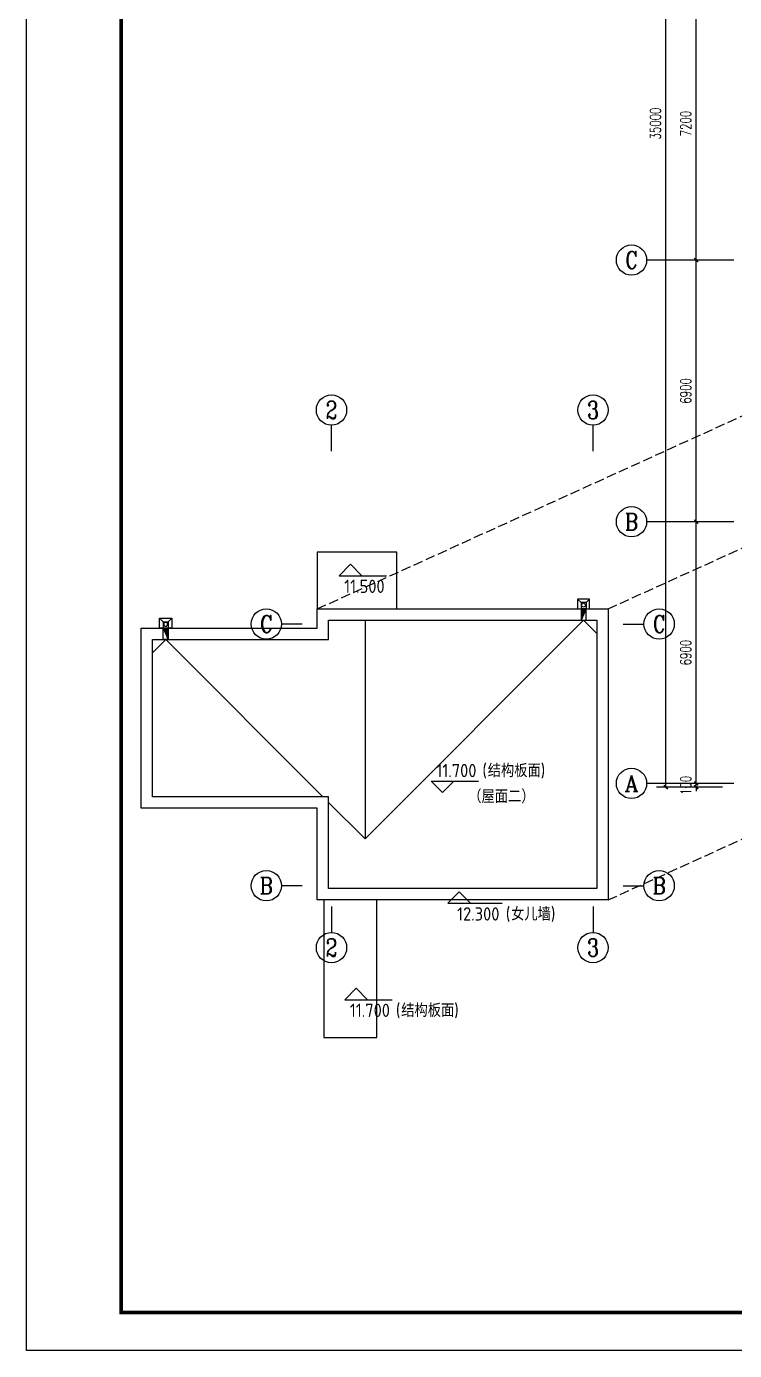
# Model space of a CAD drawing. Extents: x 2350667 to 3185789, y 309667 to 706270.
# Drawn here: x 2350667 to 2369350, y 309667 to 344581 of the extents above; entities that cross this region are included whole.
import ezdxf
from ezdxf.enums import TextEntityAlignment as Align

# ---------------------------------------------------------------- set-up
doc = ezdxf.new("R2010")
doc.units = 0
doc.header["$LTSCALE"] = 1000
doc.linetypes.add('DASH', pattern=[0.35, 0.25, -0.1])
for name, color, linetype in [('0-底图', 7, 'Continuous'), ('A-ANNO-AXIS', 102, 'Continuous'), ('A-ANNO-IDEN-LEVL', 3, 'Continuous'), ('A-ANNO-TXT', 7, 'Continuous'), ('AXIS', 3, 'Continuous'), ('AXIS_TEXT', 7, 'Continuous'), ('BTTK', 7, 'Continuous'), ('PUB_TEXT', 7, 'Continuous'), ('PUB_TITLE', 4, 'Continuous'), ('水', 5, 'Continuous'), ('看线', 30, 'Continuous')]:
    doc.layers.add(name, color=color, linetype=linetype)
doc.styles.add('_TCH_AXIS', font='COMPLEX', dxfattribs={"bigfont": 'GBCBIG'})
doc.styles.add('A_DIM_T3', font='SIMPLEX', dxfattribs={"width": 0.7, "bigfont": 'HZ'})
doc.styles.add('COMPLEX', font='COMPLEX')
doc.styles.add('HZ(TK)', font='geniso.shx', dxfattribs={"width": 0.9, "bigfont": 'hztxt.shx'})
doc.styles.get("Standard").update_dxf_attribs({"font": 'geniso.shx', "bigfont": 'hztxt.shx'})
doc.dimstyles.new('_TCH_ARCH&&100', dxfattribs={"dimtxt": 280, "dimasz": 100, "dimexe": 250, "dimexo": 300, "dimgap": 135, "dimtad": 1, "dimdec": 0, "dimzin": 0, "dimdsep": 46, "dimtxsty": 'A_DIM_T3', "dimblk": 'ARCHTICK', "dimcen": 0.09, "dimclrt": 7, "dimazin": 2, "dimtfac": 1, "dimtdec": 0, "dimtix": 1, "dimtmove": 2, "dimatfit": 3, "dimfxl": 150, "dimtolj": 1, "dimtzin": 0, "dimarcsym": 0})

# ---------------------------------------------------------------- blocks, each defined once
blk = doc.blocks.new('vhtemplate_2020年新竖式图框_A1')
at = {"layer": 'PUB_TITLE', "color": 7}
blk.add_lwpolyline([(0, 594), (841, 594), (841, 0), (0, 0)], close=True, dxfattribs=at)
at = {"layer": 'PUB_TITLE', "const_width": 1}
blk.add_lwpolyline([(25, 10), (831, 10), (831, 584), (25, 584)], close=True, dxfattribs=at)
at = {"layer": 'BTTK', "color": 4, "style": 'HZ(TK)', "width": 0.9}
for tag, p in [('合作单位', (796, 511.5)), ('建设单位', (796, 209.5)), ('工程名称', (796, 176.5)), ('子项名称', (806, 160)), ('图纸名称', (796, 141))]:
    blk.add_attdef(tag, text='', height=3.5, dxfattribs=at).set_placement(p, align=Align.MIDDLE_CENTER)
for tag, p in [('注册证书号', (808.5, 309.01)), ('注册印章号', (808.5, 301.01)), ('设计号', (806, 193)), ('图别', (789.75, 34)), ('图号', (822.25, 34)), ('版本号', (789.75, 26)), ('日期', (822.25, 26))]:
    blk.add_attdef(tag, text='', height=3.5, dxfattribs=at).set_placement(p, align=Align.MIDDLE)
blk = doc.blocks.new('dggtrgrg')
at = {"layer": '水'}
blk.add_hatch(color=256, dxfattribs=at).paths.add_polyline_path([(-785419, -252262), (-785549, -252262), (-785549, -252562)])
for p, q in [((-785549, -252097), (-785644, -252002)), ((-785419, -252097), (-785324, -252002)), ((-785549, -252097), (-785549, -252262)), ((-785419, -252097), (-785549, -252097)), ((-785419, -252262), (-785549, -252562)), ((-785419, -252097), (-785419, -252262))]:
    blk.add_line(p, q, dxfattribs=at)
for points in [[(-785324, -252002), (-785644, -252002), (-785644, -252262), (-785324, -252262)], [(-785419, -252262), (-785549, -252262), (-785549, -252562), (-785419, -252562)]]:
    blk.add_lwpolyline(points, close=True, dxfattribs=at)
blk.add_circle((-785484, -252162), 50, dxfattribs=at)
blk = doc.blocks.new('_ArchTick')
at = {"color": 0, "linetype": 'ByBlock', "const_width": 0.4}
blk.add_lwpolyline([(-0.5, -0.5), (0.5, 0.5)], dxfattribs=at)
blk = doc.blocks.new('*D811')
at = {"layer": 'A-ANNO-AXIS', "color": 0, "lineweight": -2, "transparency": 16777216}
for p, q in [((2802121, -42093), (2800378, -42093)), ((2800628, -77093), (2800628, -42093)), ((2802121, -77093), (2800378, -77093))]:
    blk.add_line(p, q, dxfattribs=at)
at = {"layer": 'Defpoints', "color": 0, "transparency": 16777216}
for p in [(2800628, -42093), (2802421, -42093), (2802421, -77093)]:
    blk.add_point(p, dxfattribs=at)
at = {"layer": 'A-ANNO-AXIS', "color": 0, "lineweight": -2, "transparency": 16777216, "xscale": 100, "yscale": 100, "zscale": 100}
for p, rotation in [((2800628, -42093), 90), ((2800628, -77093), 270)]:
    blk.add_blockref('_ArchTick', p, dxfattribs=dict(at, rotation=rotation))
at = {"layer": 'A-ANNO-AXIS', "color": 7, "transparency": 16777216, "insert": (2800353, -59593), "char_height": 280, "attachment_point": 5, "rotation": 90, "style": 'A_DIM_T3'}
blk.add_mtext('\\A1;35000', dxfattribs=at)
blk = doc.blocks.new('*D812')
at = {"layer": 'A-ANNO-AXIS', "color": 0, "lineweight": -2, "transparency": 16777216}
for p, q in [((2802121, -76993), (2801178, -76993)), ((2802121, -77093), (2801178, -77093)), ((2801428, -76993), (2801428, -76893)), ((2801428, -77093), (2801428, -76993)), ((2801428, -77093), (2801428, -77193))]:
    blk.add_line(p, q, dxfattribs=at)
at = {"layer": 'Defpoints', "color": 0, "transparency": 16777216}
for p in [(2801428, -76993), (2802421, -76993), (2802421, -77093)]:
    blk.add_point(p, dxfattribs=at)
at = {"layer": 'A-ANNO-AXIS', "color": 0, "lineweight": -2, "transparency": 16777216, "xscale": 100, "yscale": 100, "zscale": 100}
for p, rotation in [((2801428, -76993), 270), ((2801428, -77093), 90)]:
    blk.add_blockref('_ArchTick', p, dxfattribs=dict(at, rotation=rotation))
at = {"layer": 'A-ANNO-AXIS', "color": 7, "transparency": 16777216, "insert": (2801153, -77043), "char_height": 280, "attachment_point": 5, "rotation": 90, "style": 'A_DIM_T3'}
blk.add_mtext('\\A1;100', dxfattribs=at)
blk = doc.blocks.new('*D813')
at = {"layer": 'A-ANNO-AXIS', "color": 0, "lineweight": -2, "transparency": 16777216}
for p, q in [((2802121, -70093), (2801178, -70093)), ((2801428, -76993), (2801428, -70093)), ((2802121, -76993), (2801178, -76993))]:
    blk.add_line(p, q, dxfattribs=at)
at = {"layer": 'Defpoints', "color": 0, "transparency": 16777216}
for p in [(2801428, -70093), (2802421, -70093), (2802421, -76993)]:
    blk.add_point(p, dxfattribs=at)
at = {"layer": 'A-ANNO-AXIS', "color": 0, "lineweight": -2, "transparency": 16777216, "xscale": 100, "yscale": 100, "zscale": 100}
for p, rotation in [((2801428, -70093), 90), ((2801428, -76993), 270)]:
    blk.add_blockref('_ArchTick', p, dxfattribs=dict(at, rotation=rotation))
at = {"layer": 'A-ANNO-AXIS', "color": 7, "transparency": 16777216, "insert": (2801153, -73543), "char_height": 280, "attachment_point": 5, "rotation": 90, "style": 'A_DIM_T3'}
blk.add_mtext('\\A1;6900', dxfattribs=at)
blk = doc.blocks.new('*D814')
at = {"layer": 'A-ANNO-AXIS', "color": 0, "lineweight": -2, "transparency": 16777216}
for p, q in [((2802121, -63193), (2801178, -63193)), ((2801428, -70093), (2801428, -63193)), ((2802121, -70093), (2801178, -70093))]:
    blk.add_line(p, q, dxfattribs=at)
at = {"layer": 'Defpoints', "color": 0, "transparency": 16777216}
for p in [(2801428, -63193), (2802421, -63193), (2802421, -70093)]:
    blk.add_point(p, dxfattribs=at)
at = {"layer": 'A-ANNO-AXIS', "color": 0, "lineweight": -2, "transparency": 16777216, "xscale": 100, "yscale": 100, "zscale": 100}
for p, rotation in [((2801428, -63193), 90), ((2801428, -70093), 270)]:
    blk.add_blockref('_ArchTick', p, dxfattribs=dict(at, rotation=rotation))
at = {"layer": 'A-ANNO-AXIS', "color": 7, "transparency": 16777216, "insert": (2801153, -66643), "char_height": 280, "attachment_point": 5, "rotation": 90, "style": 'A_DIM_T3'}
blk.add_mtext('\\A1;6900', dxfattribs=at)
blk = doc.blocks.new('*D815')
at = {"layer": 'A-ANNO-AXIS', "color": 0, "lineweight": -2, "transparency": 16777216}
for p, q in [((2802121, -55993), (2801178, -55993)), ((2801428, -63193), (2801428, -55993)), ((2802121, -63193), (2801178, -63193))]:
    blk.add_line(p, q, dxfattribs=at)
at = {"layer": 'Defpoints', "color": 0, "transparency": 16777216}
for p in [(2801428, -55993), (2802421, -55993), (2802421, -63193)]:
    blk.add_point(p, dxfattribs=at)
at = {"layer": 'A-ANNO-AXIS', "color": 0, "lineweight": -2, "transparency": 16777216, "xscale": 100, "yscale": 100, "zscale": 100}
for p, rotation in [((2801428, -55993), 90), ((2801428, -63193), 270)]:
    blk.add_blockref('_ArchTick', p, dxfattribs=dict(at, rotation=rotation))
at = {"layer": 'A-ANNO-AXIS', "color": 7, "transparency": 16777216, "insert": (2801153, -59593), "char_height": 280, "attachment_point": 5, "rotation": 90, "style": 'A_DIM_T3'}
blk.add_mtext('\\A1;7200', dxfattribs=at)
blk = doc.blocks.new('_AXISO')
blk.add_circle((0, 0), 0.5)
at = {"layer": 'AXIS_TEXT', "style": 'COMPLEX', "width": 1.041667}
blk.add_attdef('A', text='', height=0.56, dxfattribs=at).set_placement((-0.25, -0.28), (0.25, -0.28), align=Align.FIT)
blk = doc.blocks.new('hjkhk')
at = {"layer": 'A-ANNO-IDEN-LEVL'}
for p, q in [((2792304.4, -71215.4), (2792004.4, -71515.4)), ((2792304.4, -71215.4), (2792604.4, -71515.4)), ((2792004.4, -71515.4), (2793255.7, -71515.4)), ((2794735.9, -77233.9), (2794435.9, -76933.9)), ((2794435.9, -76933.9), (2795687.3, -76933.9)), ((2794735.9, -77233.9), (2795035.9, -76933.9)), ((2795171.1, -79855), (2794871.1, -80155)), ((2795171.1, -79855), (2795471.1, -80155)), ((2794871.1, -80155), (2796305.1, -80155)), ((2792453.7, -82396.2), (2792153.7, -82696.2)), ((2792453.7, -82396.2), (2792753.7, -82696.2)), ((2792153.7, -82696.2), (2793405, -82696.2))]:
    blk.add_line(p, q, dxfattribs=at)
at = {"layer": 'AXIS'}
for p, q in [((2802421.2, -63192.9), (2800121.2, -63192.9)), ((2791805.7, -68235.1), (2791805.7, -67546.8)), ((2798705.7, -68235.1), (2798705.7, -67546.8)), ((2802421.2, -70092.9), (2800121.2, -70092.9)), ((2791031.7, -72790.7), (2790485.6, -72790.7)), ((2799504.8, -72790.7), (2800050.8, -72790.7)), ((2802421.2, -76992.9), (2800121.2, -76992.9)), ((2791031.7, -79690.7), (2790485.6, -79690.7)), ((2799504.8, -79690.7), (2800050.8, -79690.7)), ((2791805.7, -80235), (2791805.7, -80923.3)), ((2798705.7, -80235), (2798705.7, -80923.3))]:
    blk.add_line(p, q, dxfattribs=at)
for centre in [(2791805.7, -67146.8), (2798705.7, -67146.8), (2790085.6, -72790.7), (2800450.8, -72790.7), (2790085.6, -79690.7), (2800450.8, -79690.7), (2791805.7, -81323.3), (2798705.7, -81323.3)]:
    blk.add_circle(centre, 400, dxfattribs=at)
at = {"layer": '看线'}
for p, q in [((2798455.7, -72690.7), (2792690.5, -78455.9)), ((2798455.7, -72690.7), (2798805.7, -73040.7)), ((2787430.3, -73195.7), (2787080.3, -73545.7)), ((2787430.3, -73195.7), (2791580.3, -77345.7)), ((2791730.7, -77496.1), (2792690.5, -78455.9))]:
    blk.add_line(p, q, dxfattribs=at)
at = {"layer": '看线', "linetype": 'DASH'}
for points in [[(2791430.7, -72390.7), (2812577.3, -62792.9)], [(2799105.7, -72390.7), (2820252.3, -62792.9)], [(2799105.7, -80065.7), (2820252.3, -70467.9)]]:
    blk.add_lwpolyline(points, dxfattribs=at)
at = {"layer": '看线'}
for points in [[(2791430.7, -72390.7), (2793530.7, -72390.7), (2793530.7, -70890.7), (2791430.7, -70890.7)], [(2791430.7, -72390.7), (2799105.7, -72390.7), (2799105.7, -80065.7), (2791430.7, -80065.7), (2791430.7, -77645.7), (2786780.3, -77645.7), (2786780.3, -72895.7), (2791430.7, -72895.7)], [(2791730.7, -72690.7), (2798805.7, -72690.7), (2798805.7, -79765.7), (2791730.7, -79765.7), (2791730.7, -77345.7), (2787080.3, -77345.7), (2787080.3, -73195.7), (2791730.7, -73195.7)], [(2791605.7, -83690.7), (2793005.7, -83690.7), (2793005.7, -80065.7), (2791605.7, -80065.7)]]:
    blk.add_lwpolyline(points, close=True, dxfattribs=at)
blk.add_lwpolyline([(2792690.5, -72690.7), (2792690.5, -78455.9)], dxfattribs=at)
at = {"layer": 'AXIS'}
ref = blk.add_blockref('_AXISO', (2799721.2, -63192.9), dxfattribs=dict(at, xscale=800, yscale=800, zscale=800))
ref.add_attrib('A', 'C', dxfattribs={"layer": 'AXIS_TEXT', "height": 455.7, "style": '_TCH_AXIS'}).set_placement((2799558.5, -63420.7), (2799884, -63420.7), align=Align.FIT)
ref = blk.add_blockref('_AXISO', (2799721.2, -70092.9), dxfattribs=dict(at, xscale=800, yscale=800, zscale=800))
ref.add_attrib('A', 'B', dxfattribs={"layer": 'AXIS_TEXT', "height": 435.3, "style": '_TCH_AXIS'}).set_placement((2799545.1, -70310.5), (2799897.4, -70310.5), align=Align.FIT)
ref = blk.add_blockref('_AXISO', (2799721.2, -76992.9), dxfattribs=dict(at, xscale=800, yscale=800, zscale=800))
ref.add_attrib('A', 'A', dxfattribs={"layer": 'AXIS_TEXT', "height": 425.2, "style": '_TCH_AXIS'}).set_placement((2799539, -77205.5), (2799903.5, -77205.5), align=Align.FIT)
at = {"layer": '水'}
blk.add_blockref('dggtrgrg', (3583940, 179871), dxfattribs=at)
at = {"layer": '水', "xscale": -1}
blk.add_blockref('dggtrgrg', (2001946.1, 179366), dxfattribs=at)
at = {"layer": 'A-ANNO-TXT', "color": 7}
for s, p in [('11.500', (2792140.4, -71970.4)), ('(', (2795787.3, -76828.9)), ('结构板面', (2795927.3, -76828.9)), (')', (2797327.3, -76828.9)), ('11.700', (2794572, -76828.9)), ('12.300', (2795119.8, -80610)), ('(', (2796405.1, -80610)), ('女儿墙', (2796545.1, -80610)), (')', (2797595.1, -80610)), ('11.700', (2792289.8, -83151.2)), ('(', (2793505, -83151.2)), ('结构板面', (2793645, -83151.2)), (')', (2795045, -83151.2))]:
    blk.add_text(s, height=350, dxfattribs=at).set_placement(p)
at = {"layer": 'AXIS_TEXT', "color": 7, "style": '_TCH_AXIS'}
for s, height, p, p2 in [('2', 465.9, (2791650.4, -67379.8), (2791961.1, -67379.8)), ('3', 465.9, (2798550.4, -67379.8), (2798861.1, -67379.8)), ('C', 455.7, (2789922.9, -73018.5), (2790248.4, -73018.5)), ('C', 455.7, (2800288.1, -73018.5), (2800613.6, -73018.5)), ('B', 435.3, (2789909.5, -79908.3), (2790261.8, -79908.3)), ('B', 435.3, (2800274.7, -79908.3), (2800627, -79908.3)), ('2', 465.9, (2791650.4, -81556.3), (2791961.1, -81556.3)), ('3', 465.9, (2798550.4, -81556.3), (2798861.1, -81556.3))]:
    blk.add_text(s, height=height, dxfattribs=at).set_placement(p, p2, align=Align.FIT)
at = {"layer": 'PUB_TEXT'}
blk.add_text('（屋面二）', height=350, dxfattribs=at).set_placement((2795413.9, -77511.4))
at = {"layer": 'A-ANNO-AXIS'}
for p1, p2, distance, picture, middle in [((2802421.2, -77092.9), (2802421.2, -42092.9), 1792.8, '*D811', (2800353.4, -59592.9)), ((2802421.2, -63192.9), (2802421.2, -55992.9), 992.8, '*D815', (2801153.4, -59592.9)), ((2802421.2, -70092.9), (2802421.2, -63192.9), 992.8, '*D814', (2801153.4, -66642.9)), ((2802421.2, -76992.9), (2802421.2, -70092.9), 992.8, '*D813', (2801153.4, -73542.9)), ((2802421.2, -77092.9), (2802421.2, -76992.9), 992.8, '*D812', (2801153.4, -77042.9))]:
    dim = blk.add_aligned_dim(p1=p1, p2=p2, distance=distance, dimstyle='_TCH_ARCH&&100', dxfattribs=at)
    dim.commit()
    dim.dimension.update_dxf_attribs({"geometry": picture, "text_midpoint": middle})

msp = doc.modelspace()

# ---------------------------------------------------------------- block references
at = {"layer": '0-底图', "xscale": 100, "yscale": 100, "zscale": 100}
msp.add_blockref('vhtemplate_2020年新竖式图框_A1', (2350667, 309667), dxfattribs=at)
at = {"layer": '0-底图'}
msp.add_blockref('hjkhk', (-433090, 401614), dxfattribs=at)

doc.saveas('drawing.dxf')
